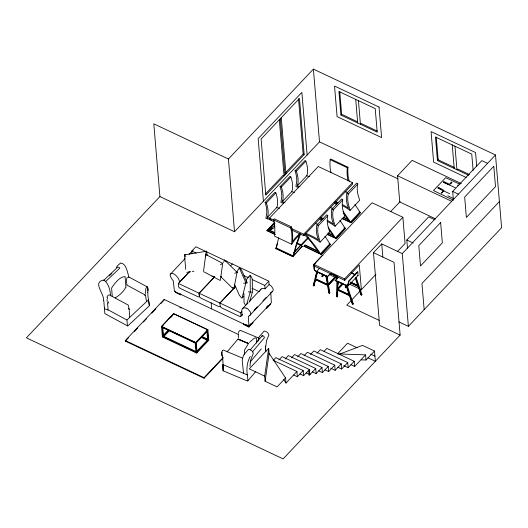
<?xml version="1.0" encoding="UTF-8"?>
<svg xmlns="http://www.w3.org/2000/svg" width="528" height="528" viewBox="0 0 528 528"><rect width="100%" height="100%" fill="white"/><g stroke="black" fill="none" stroke-linecap="round" stroke-linejoin="round"><path stroke-width="0.79" d="M300.67 233.574L296.485 245.329L293.614 255.413M345.939 285.173L349.364 295.396L337.359 289.74L337.451 281.173L342.401 283.503M337.88 281.49L337.636 296.472L337.201 296.927L336.633 296.663L336.857 281.49M336.633 296.663L337.069 296.201L337.128 292.307M346.348 285.734L345.88 287.747L345.312 287.476L345.345 285.14M147.84 292.512L147.893 290.888A7.544 3.524 -61.6 0 0 147.589 287.258L147.503 287.14M337.201 296.927L337.352 289.938L343.286 283.668M345.88 287.747L345.932 285.417M116.556 267.465L116.906 266.33L120.338 263.201M238.313 333.247L239.105 331.135L240.247 330.297L259.248 338.283M249.949 366.346L250.661 360.083L253.308 353.338C252.872 351.173 250.741 349.378 248.536 349.312L243.593 355.047L242.279 359.647M265.525 348.077L266.62 340.362L268.891 335.069C268.448 332.904 266.323 331.109 264.119 331.049L259.169 336.785L257.855 341.385M129.34 317.137L129.373 316.529A56.014 26.189 -61.6 0 0 129.274 310.603M349.47 181.83L349.127 180.847A48.048 20.915 -64.8 0 1 347.985 167.211L330.746 159.007L330.125 159.687A49.83 21.688 -64.8 0 0 330.977 172.649M348.077 180.708A49.83 21.688 -64.8 0 1 347.226 167.746L347.985 167.211M185.13 258.502L170.313 274.329A4.759 2.581 43.4 0 0 170.531 276.56A11.623 6.29 43.4 0 0 173.283 280.889L174.451 291.37L248.906 326.476L248.345 316.279A11.623 6.29 43.4 0 0 250.562 314.292A4.759 2.581 43.4 0 0 250.411 312.088L248.035 309.118A4.31 2.336 43.4 0 0 246.121 308.095M203.584 270.765L205.788 254.463L207.702 255.288M220.308 280.474L222.73 263.228M264.667 376.121L268.686 348.308L249.262 368.854L264.667 376.121L265.102 381.256L277.081 386.905L285.575 377.916L269.115 353.443L265.102 381.256M278.725 237.745L276.065 247.837L293.165 255.895L296.03 245.124L299.607 234.696L296.38 238.075A20.863 9.082 -64.8 0 0 293.99 240.926L291.727 244.273L274.626 236.207L274.679 233.468A48.048 20.915 -64.8 0 0 273.53 219.839L274.243 218.777L291.35 226.868A49.83 21.688 -64.8 0 1 292.637 239.369L292.367 241.969L293.898 239.791A20.863 9.082 -64.8 0 1 296.287 236.94L299.825 233.33M291.727 244.273L291.779 241.534A48.048 20.915 -64.8 0 0 290.631 227.898L291.344 226.842M348.553 281.16L347.807 285.556L347.332 285.793L336.336 280.837A3.016 1.63 43.4 0 0 335.709 280.606L335.056 280.586L335.405 280.87A1.214 0.653 43.4 0 1 335.59 280.843L335.815 280.87A2.185 1.181 43.4 0 1 336.362 281.061L346.454 285.806L347.952 286.031L358.037 275.451L357.806 271.933L357.436 271.762L348.553 281.16L348.955 281.556L348.163 285.892M221.905 352.097L221.866 352.354A7.544 3.082 -67.2 0 0 222.176 355.978L222.308 356.618M205.372 256.859L205.788 254.463L222.625 263.353L220.407 264.799M315.619 279.913L313.81 285.899L313.243 285.635L316.78 271.425M313.243 285.635L314.853 280.434M315.249 278.857L317.018 271.755M313.81 285.899L315.381 279.583L327.479 285.285L328.865 293L329.432 293.264L329.868 292.809L328.528 285.113L336.772 276.395L337.174 278.698M318.054 272.026L325.835 275.695L327.433 285.061L315.427 279.398L317.348 271.696M315.427 279.398L317.592 272.006M323.314 274.679L322.925 276.256L322.489 276.718L321.922 276.448L322.509 274.085M322.489 276.718L323.077 274.349M241.989 298.32L245.909 282.843L239.323 267.808L236.966 271.795M276.672 246.741L276.982 245.52M277.167 244.834L277.537 243.461M246.332 281.127L246.985 278.857L248.134 277.127L250.173 275.411L251.671 277.365L252.292 279.213L252.397 292.228L249.546 302.069M246.583 304.755L250.305 291.911L250.173 275.411M324.892 236.293A78.566 42.53 43.4 0 1 329.558 243.296L329.861 243.797L320.357 253.856L320.054 253.354A78.566 42.53 43.4 0 0 314.932 245.711L305.653 234.241L311.454 236.947A33.561 18.17 43.4 0 1 318.694 241.138L320.1 242.141L329.604 232.082L328.937 229.403A38.069 20.612 43.4 0 1 327.789 215.767L327.327 215.18A1.089 0.587 43.4 0 0 326.667 214.863L316.932 224.948A39.409 21.338 43.4 0 0 317.605 237.494L318.595 240.002A33.561 18.17 43.4 0 0 311.362 235.811L305.745 233.27M327.809 220.664A33.561 18.17 43.4 0 1 333.59 224.136L332.607 221.628A39.409 21.338 43.4 0 1 331.927 209.081L341.656 198.99A1.089 0.587 43.4 0 1 342.322 199.313L342.784 199.901A38.069 20.612 43.4 0 0 343.926 213.536L344.599 216.216L335.095 226.274L333.689 225.271A33.561 18.17 43.4 0 0 327.908 221.8M342.804 204.798A33.561 18.17 43.4 0 1 348.586 208.27L347.596 205.762A39.409 21.338 43.4 0 1 346.922 193.215L356.651 183.124A1.089 0.587 43.4 0 1 357.317 183.447L357.779 184.034A38.069 20.612 43.4 0 0 358.921 197.67L359.594 200.35L350.09 210.408L348.685 209.405A33.561 18.17 43.4 0 0 342.903 205.933M106.966 297.059L108.082 295.225L109.316 294.855L128.271 305.111L129.023 308.418M205.649 253.526L206.639 251.209L184.47 254.859L185.724 269.293M145.913 288.077L145.51 293.608M223.549 262.383L224.565 260.066L226.479 261.248M234.841 286.447L233.825 288.763L231.904 287.582L220.737 276.646L221.318 276.52M269.986 218.427A33.561 18.17 43.4 0 0 267.201 217.615L267.828 215.873A39.409 21.338 43.4 0 0 266.369 202.95L266.119 202.693A1.089 0.587 43.4 0 0 265.452 202.389L265.096 202.495A38.069 20.612 43.4 0 1 266.204 216.209L265.947 218.453L267.293 218.75M267.201 217.615L276.705 207.557L277.332 205.814A39.409 21.338 43.4 0 0 275.873 192.898L275.623 192.634A1.089 0.587 43.4 0 0 274.956 192.331L265.096 202.495M284.981 202.561A33.561 18.17 43.4 0 0 282.196 201.749L282.823 200.006A39.409 21.338 43.4 0 0 281.365 187.084L281.107 186.826A1.089 0.587 43.4 0 0 280.447 186.523L280.051 186.701A38.069 20.612 43.4 0 1 281.2 200.343L280.942 202.587L282.289 202.884A33.561 18.17 43.4 0 1 283.668 203.254M282.196 201.749L291.7 191.69L292.327 189.948A39.409 21.338 43.4 0 0 290.869 177.032L290.611 176.768A1.089 0.587 43.4 0 0 289.951 176.464L280.051 186.701M299.97 186.694A33.561 18.17 43.4 0 0 297.185 185.882L297.818 184.14A39.409 21.338 43.4 0 0 296.36 171.217L296.102 170.96A1.089 0.587 43.4 0 0 295.442 170.656L295.046 170.834A38.069 20.612 43.4 0 1 296.195 184.477L295.931 186.721L297.284 187.018A33.561 18.17 43.4 0 1 298.663 187.387M297.191 185.882L306.689 175.824L307.322 174.082A39.409 21.338 43.4 0 0 305.864 161.165L305.606 160.901A1.089 0.587 43.4 0 0 304.946 160.598L295.046 170.834M443.56 190.846L449.645 193.677M250.305 356.413L249.625 357.654A69.254 38.003 40.1 0 0 247.236 374.537L247.262 374.86M261.776 336.514L262.277 335.65L250.127 350.071M192.753 250.582L192.984 250.193L189.057 254.351M125.895 287.265L124.179 289.938A34.003 24.46 -4.8 0 1 116.695 296.954L115.15 297.931M127.334 277.233L126.674 278.758L126.555 283.358M222.46 350.651L222.638 350.407A1.551 0.634 -67.2 0 0 221.899 352.229L221.905 352.374A46.451 18.968 -67.2 0 0 222.182 355.964M242.788 297.277L243.586 296.241M248.404 343.629L244.332 350.354L244.655 354.585M443.566 190.832L441.553 192.905L442.708 191.928M252.391 351.952L264.416 337.689L263.795 336.098L262.152 335.821M250.173 361.99L261.268 348.83M243.52 373.289L243.52 372.24M227.093 351.886L237.996 339.115L248.635 343.583M223.139 370.339L223.007 364.663A48.279 19.714 -67.2 0 0 222.559 357.938L222.446 357.265M255.836 371.448L247.599 381.097L223.192 370.841L223.007 364.663L247.414 374.926L247.903 380.741M203.471 271.583L219.668 280.196M450.74 183.223L451.922 182.2L450.872 183.282M451.889 182.18L449.691 184.305L451.75 182.12M159.911 196.574L234.531 231.752L228.426 159.014L153.806 123.829L159.911 196.574L26.4 337.847L283.127 458.891L400.132 335.082L394.02 262.337L373.481 252.655L381.737 243.923L402.277 253.605L408.382 326.35L398.851 321.856M228.426 159.014L313.388 69.109L495.488 154.968L501.6 227.713L408.382 326.35M192.04 253.763L191.816 251.064L195.868 246.774L268.818 281.173L269.102 284.546L265.049 288.842L264.508 288.638M214.698 276.665L199.076 293.198L199.373 296.762L198.766 296.848A3.709 2.013 43.4 0 1 197.908 296.71L180.761 288.664A3.61 1.954 43.4 0 1 179.315 287.674L178.642 286.988L178.339 283.424L189.499 271.616M189.565 271.603L179.533 282.216L179.494 281.721A9.557 5.174 43.4 0 0 178.325 278.487A7.022 3.802 43.4 0 0 174.26 274.204A4.31 2.336 43.4 0 0 172.366 273.438L170.544 273.94M223.219 357.991L204.079 378.246L125.347 341.128L125.301 340.56L164.142 299.455L238.412 334.475M125.347 341.128L128.726 337.55M134.356 331.597L137.735 328.02M143.365 322.067L146.738 318.49M151.807 313.13L155.747 308.959M160.816 303.6L164.188 300.023L164.142 299.455M265.346 194.093L283.001 175.415L284.031 175.897L279.312 119.737M285.496 172.775L303.151 154.09L298.505 98.749M340.916 115.064L338.936 91.496L375.223 108.603L377.203 132.172L340.916 115.064L341.642 114.292L339.735 91.535M304.174 154.579L265.822 195.162L261.109 139.003L299.462 98.419L304.174 154.579L303.151 154.09M234.531 231.752L319.499 141.854L313.388 69.109M266.369 202.95L275.873 192.898M281.345 187.051L290.849 176.992M296.36 171.217L305.864 161.165M161.522 326.462L173.659 313.619L207.887 329.756L208.771 340.23L196.634 353.074L162.4 336.937L161.522 326.462L195.749 342.599L196.634 353.074M173.672 313.764L207.9 329.901L195.769 342.797L161.542 326.66L173.659 313.619M162.017 326.733L163.139 325.545M170.432 317.83L172.115 316.048M162.314 327.538L195.188 343.035L195.954 352.183L163.079 336.686L162.314 327.538L162.749 327.076L163.568 336.818L169.178 330.884M274.072 221.687L269.61 219.582L269.491 218.13L318.278 166.505L352.473 182.629L352.592 184.081L303.811 235.706L291.911 230.096M214.79 276.705L199.162 293.245L199.465 296.802L200.138 297.495A3.709 2.013 43.4 0 0 201.036 298.181L218.189 306.313A3.61 1.954 43.4 0 0 219.589 306.662L220.196 306.583M163.35 335.287L168.399 329.941M162.4 336.937L167.369 331.683M163.079 336.686L169.125 330.284M230.822 265.584L232.34 263.974M275.161 234.643L266.957 230.525L274.223 222.836M266.983 230.789L274.25 223.1M274.982 223.192L267.716 230.881L267.96 230.637A78.566 42.53 43.4 0 1 272.164 227.39L274.791 225.991M269.65 230.083L268.534 231.271L274.131 227.687M274.184 232.657L269.821 230.597L271.927 228.083M269.821 230.597L271.953 228.347M235.521 286.486L219.899 303.019L220.288 306.623L220.961 307.309A3.709 2.013 43.4 0 0 221.859 308.002L239.012 316.127A3.61 1.954 43.4 0 0 240.412 316.483L242.695 314.629M219.985 303.059L235.613 286.526M293.66 252.615L300.445 245.441L302.247 246.286L292.763 256.608L275.662 248.543L276.52 247.355M195.749 342.599L207.887 329.756M201.082 337.346L207.656 340.448L206.837 330.706L207.464 331.003L196.251 342.87L197.017 352.018L163.515 336.224M303.811 235.706L303.686 234.247L352.473 182.629M196.951 351.127L207.61 339.854M202.052 346.381L204.851 343.411M197.017 352.018L208.237 340.151L207.464 331.003M320.1 242.141L319.433 239.461A38.069 20.612 43.4 0 1 318.285 225.819L327.789 215.767M335.095 226.274L334.429 223.595A38.069 20.612 43.4 0 1 333.28 209.953L342.784 199.901M357.779 184.034L348.275 194.093L347.813 193.505A1.089 0.587 43.4 0 0 347.147 193.182L346.929 193.189M296.789 243.606L301.158 245.665L301.085 244.794L308.332 237.118M294.815 251.684L299.904 246.299M301.158 245.665L308.411 237.989M242.656 308.524L248.233 302.63M249.341 301.448L261.05 289.067M265.049 288.836L264.766 285.457L268.818 281.173M292.763 256.608L302.247 246.286M241.019 316.397L240.722 312.84L241.837 311.659M329.043 243.415L330.64 244.418L321.136 254.476L304.016 246.154L305.072 245.038L318.872 251.546M304.042 246.418L305.072 245.038M253.955 310.339L257.321 306.781M262.931 300.841L266.297 297.284M249.863 315.348L272.309 291.601M250.945 323.651L248.813 325.901L248.912 327.07L243.494 324.509L243.395 323.347M267.907 305.699L266.31 307.388L266.409 308.557L270.666 304.049M248.906 326.476L271.352 302.729L270.785 292.532M248.912 327.07L253.176 322.562M342.203 218.539L351.127 222.743L360.611 212.428L359.852 212.065L350.348 222.123L350.044 221.621A78.566 42.53 43.4 0 0 344.923 213.979L343.134 211.576M204.079 378.246L204.032 377.678L223.172 357.423M321.136 254.476L330.62 244.16M327.208 234.406L336.131 238.61L345.616 228.294L344.038 227.548M351.127 222.743L360.611 212.428M336.131 238.61L345.616 228.294M349.635 284.17L361.37 289.7L359.297 264.97L344.731 280.381L313.922 265.855L313.804 264.403L372.062 202.752L402.871 217.279L405.068 243.467L397.221 251.764M435.349 218.757L399.749 201.967L397.551 175.784L412.117 160.367L461.353 183.586M330.766 273.53L327.142 276.976A1.214 0.653 43.4 0 0 326.938 276.764L326.7 276.566A2.185 1.181 43.4 0 0 326.132 276.236L316.041 271.471L314.081 269.57L313.711 264.733L322.595 255.328L322.964 255.506M315.19 263.729L314.081 264.904L313.711 264.733M316.76 271.207L319.44 268.376M321.922 276.448L322.351 275.992L322.925 276.256M327.142 276.976L330.429 273.497M468.626 175.276L437.448 160.578L438.174 159.806L436.26 137.049M390.548 211.708L400.165 201.524M328.416 284.018L336.112 275.873L336.732 276.17L328.489 284.889L315.863 278.936M330.112 282.5L336.112 275.873M335.056 280.586L338.342 277.108M328.865 293L329.3 292.538M337.544 283.813L338.111 284.084L338.547 283.622L338.27 282.031M344.731 280.381L344.606 278.923L402.871 217.279M337.722 288.407L342.672 283.173M338.27 288.024L342.665 283.378M337.359 289.74L342.738 284.044M273.167 360.452L275.814 357.654L303.197 370.564L303.626 375.698L299.93 373.956M348.922 281.332L357.806 271.933M346.493 285.226L347.563 284.09M345.312 287.476L345.748 287.021M278.89 359.984L282.071 356.624L309.454 369.534L309.883 374.669M285.153 358.954L288.328 355.595L315.711 368.504L316.14 373.639L312.444 371.897M291.41 357.925L294.584 354.565L321.968 367.475L322.397 372.61L318.701 370.867M407.491 248.134L406.804 239.989L428.657 216.869L434.999 219.859M453.374 199.591L452.687 191.44L481.82 160.618L487.456 163.277M297.667 356.902L300.841 353.536L328.225 366.445L328.66 371.58L324.958 369.838M375.936 274.289L346.804 305.111L379.078 320.331M360.934 294.848L361.37 294.386L361.937 294.657L361.502 295.112L360.934 294.848L358.129 286.46L350.302 282.77M304.029 355.753L307.342 352.249L334.726 365.158L335.155 370.3L330.719 368.201M337.352 289.938L349.45 295.64L352.255 304.029L352.823 304.293L353.258 303.838L347.2 285.734M402.277 253.605L495.488 154.968M310.53 354.466L313.843 350.962L341.227 363.878L341.656 369.013L337.96 367.264M283.721 379.652L286.004 383.051L296.934 371.488L273.986 360.67M317.031 353.179L320.344 349.681L347.728 362.591L348.157 367.726L343.715 365.633M293.674 374.986L297.37 376.728L303.197 370.564M324.086 351.311L326.845 348.394L354.229 361.304L354.658 366.439L350.955 364.696M303.626 375.698L309.454 369.534M315.711 368.504L309.157 375.441L308.728 370.306M316.14 373.639L321.968 367.475M337.57 353.806L347.556 343.233L357.093 347.734M322.397 372.61L328.225 366.445M328.66 371.58L334.726 365.158M335.155 370.3L341.227 363.878M499.402 201.524L421.964 283.463L424.162 309.652M341.656 369.013L347.728 362.591M348.157 367.726L354.229 361.304M354.658 366.439L365.581 354.882L337.867 353.905M361.119 359.845L366.01 360.017L374.51 351.028L362.531 345.378L339.814 354.044M441.692 192.971L443.758 190.898M442.57 191.862L441.52 192.892M249.526 342.388C252.846 339.451 257.895 333.511 256.456 343.055M103.739 280.348L117.817 267.016L119.368 267.531L119.81 268.138L105.732 281.464M127.109 283.991L126.634 284.942L145.589 295.198L145.629 295.759A48.919 22.869 -61.6 0 0 146.434 300.63L146.546 301.039M127.426 325.822L126.938 320.008L148.533 299.779A48.279 22.572 -61.6 0 1 147.84 293.297L147.853 292.499M109.567 275.576L111.936 273.418M358.037 275.451L357.298 275.629M146.731 287.067L146.513 287.245A1.551 0.726 -61.6 0 1 147.536 287.225L147.556 287.351A46.451 21.714 -61.6 0 1 147.88 290.895M234.716 273.319L237.653 272.184M205.458 251.618L206.639 251.209L206.989 255.215M120.648 263.003C126.126 263.479 127.03 271.174 128.515 275.451M243.606 283.312L246.992 282.817M186.793 272.369L190.747 271.715M192.331 271.451L193.915 271.194M331.934 209.055L332.158 209.048A1.089 0.587 43.4 0 1 332.818 209.372L333.28 209.959M316.945 224.921L317.163 224.915A1.089 0.587 43.4 0 1 317.823 225.238L318.285 225.826M185.665 254.885L184.47 254.859L185.856 256.793M248.252 291.859L251.79 292.103M443.83 181.553L449.486 184.312M108.148 310.075L104.742 308.834L104.485 307.864M269.102 284.552L271.082 285.879L272.851 288.341A4.759 2.581 43.4 0 1 273.009 290.552A11.623 6.29 43.4 0 1 271.729 292.083M443.269 182.094L455.288 187.724M239.23 339.517L248.351 343.352M237.937 339.187L248.576 343.655M223.344 350.044L242.339 358.03M345.233 191.479L347.398 192.456M335.729 201.538L337.894 202.514M330.238 207.346L333.122 208.652M320.74 217.404L323.618 218.711M315.249 223.212L318.127 224.519M341.642 114.292L357.687 121.856M377.197 131.056L361.159 123.493L360.426 124.265L358.446 100.696M438.174 159.806L454.219 167.369M469.352 174.504L457.684 169.006L456.958 169.778L454.978 146.21M466.264 177.52L433.633 162.129L431.066 131.578L475.563 152.559L476.711 166.228M459.914 184.246L445.685 177.679L433.442 190.535L453.301 200.171M452.687 191.44L458.324 194.099M453.836 198.739L447.79 195.796M397.551 175.784L451.691 201.307M319.499 141.854L398.02 178.873M330.125 159.647L347.226 167.706M359.146 211.985L360.631 212.685M337.57 203.419L335.643 202.508L336.904 203.933M406.804 239.989L413.147 242.979M343.781 217.411L348.863 219.813M344.527 218.018L347.431 219.391M342.137 218.255L351.107 222.479M344.15 227.852L345.635 228.551M322.582 219.285L320.648 218.374L321.908 219.8M328.06 232.934L333.142 235.336M328.079 233.198L332.442 235.257M327.142 234.122L336.112 238.346M273.53 219.839L290.631 227.898M269.491 218.13L273.953 220.229M291.793 228.644L303.686 234.247M305.098 245.296L317.447 251.123M296.716 242.735L301.085 244.794M304.016 246.154L321.116 254.212M269.801 230.333L274.883 232.736M302.267 246.55L300.445 245.441M266.957 230.525L275.187 234.406M351.127 272.712L355.337 274.699M351.859 273.26L355.37 274.916M313.804 264.403L344.606 278.923M350.711 282.091L358.479 285.754M352.156 282.982L358.558 286.004M332.581 274.21L335.405 275.543M350.981 282.889L358.043 286.216L355.351 278.183M331.175 273.755L336.158 276.104L336.712 279.187M275.642 248.279L292.743 256.344M336.435 277.946L330.568 275.174L330.429 273.583M337.979 283.358L338.547 283.622M337.174 288.988L349.094 294.604M315.817 279.121L327.202 284.486M327.914 284.823L328.528 285.113M337.788 289.483L349.173 294.848M313.678 285.173L314.246 285.443M337.069 296.201L337.636 296.472M353.258 303.838L352.691 303.567L351.417 299.759M400.132 335.082L379.592 325.4L373.481 252.655M191.816 251.064L196.284 253.169M243.923 275.629L248.391 277.735M252.113 279.49L264.766 285.457M252.107 288.328L259.512 291.819M370.709 354.156L374.939 356.149M367.97 357.793L375.368 361.284L374.51 351.028M178.339 283.424L240.722 312.84M245.428 324.304L247.46 325.261M179.784 307.382L181.276 308.081M306.187 372.926L309.144 374.319M202.25 336.587L208.091 339.339M201.762 337.095L208.237 340.151M161.535 326.608L195.763 342.745M165.026 337.504L166.485 338.197M125.301 340.56L204.032 377.678M444.814 182.787L446.318 183.513M443.322 182.041L449.09 184.873M438.148 187.513L443.916 190.344M437.666 188.027L443.309 190.793M441.151 188.984L438.2 187.46M211.886 276.025L214.691 277.51M128.363 276.698L147.319 286.948M128.383 308.728L129.789 309.487L128.317 308.794M126.938 320.008L107.983 309.751A65.782 30.756 -61.6 0 0 107.369 302.478M345.272 191.638L345.899 191.987M243.441 372.332L242.2 360.122M319.836 218.962L321.374 220.506M334.495 202.838L336.547 204.844M239.323 267.808L241.105 269.399L242.042 271.055L247.236 282.916M241.395 297.792L239.27 295.079L234.722 284.698M224.565 260.066L237.072 272.309L233.825 288.763L232.69 287.654M304.346 234.419L311.348 242.2L319.539 253.473M327.472 277.015L326.766 276.388A3.016 1.63 43.4 0 0 326.126 276.025L315.269 270.739L314.497 269.742L314.147 265.709M343.332 213.002L349.529 221.74M328.139 227.443L329.927 229.845A78.566 42.53 43.4 0 1 335.049 237.488L335.353 237.989L344.857 227.931L344.553 227.429A78.566 42.53 43.4 0 0 339.887 220.42M245.639 305.613L244.022 302.465L243.949 293.515M329.314 230.135L334.534 237.607M359.852 212.065L359.548 211.563A78.566 42.53 43.4 0 0 354.882 204.554M356.129 277.306L361.937 294.657M355.694 277.768L361.502 295.112M347.107 286.909L348.335 290.558M346.513 285.443L352.823 304.293M107.151 297.33L107.567 298.815M108.392 301.772L108.808 303.257M103.58 300.498C104.531 293.759 91.931 281.959 103.818 280.031C108.709 283.325 110.161 290.327 110.675 295.918M222.321 356.605L222.433 357.271M337.3 276.461L337.715 278.843M337.709 281.774L338.111 284.084M326.964 276.091L328.489 284.889M326.39 275.748L329.432 293.264M149.358 305.27L148.52 299.792L149.338 305.785L127.756 326L104.874 313.625L103.778 300.531M107.21 301.528L106.986 299.548M473.114 170.372L471.748 154.117L435.468 137.009L437.448 160.578M458.152 185.196L457.571 185.288M452.239 144.916L454.219 168.485M381.737 243.923L382.833 256.997M355.714 99.403L357.687 122.971M365.581 354.882L366.01 360.017M350.09 210.408L349.424 207.728A38.069 20.612 43.4 0 1 348.275 194.086M307.118 154.955L301.864 92.393L258.166 138.626L263.419 201.188M281.252 117.685L285.971 173.844M280.282 118.714L285.001 174.867M296.934 371.488L297.37 376.728M285.575 377.916L286.004 383.051M268.686 348.308L269.24 354.908M265.313 345.965L265.795 351.694M265.34 347.536L265.683 351.575M211.16 302.683L211.682 308.92M180.655 293.766L180.754 294.928L175.329 292.373L175.237 291.212M125.941 287.06L125.057 276.586C119.876 276.474 114.253 283.642 111.593 288.09L112.266 296.149M128.667 276.058L128.773 277.622M238.392 338.065L238.293 334.488M223.007 364.663L223.192 370.828M271.511 292.215A11.623 6.29 43.4 0 1 271.042 292.439M241.54 315.163A5.531 2.996 43.4 0 0 242.108 315.143L241.771 311.084A9.557 5.174 43.4 0 1 242.471 308.728A7.022 3.802 43.4 0 1 246.121 308.081M264.508 288.625A7.022 3.802 43.4 0 0 260.872 289.285A9.557 5.174 43.4 0 0 260.641 289.588M260.39 290.123A9.557 5.174 43.4 0 1 260.548 289.76M306.689 175.824A33.561 18.17 43.4 0 1 309.474 176.642M291.694 191.69A33.561 18.17 43.4 0 1 294.479 192.509M267.293 218.75A33.561 18.17 43.4 0 1 271.504 220.084M276.705 207.557A33.561 18.17 43.4 0 1 279.49 208.375M440.636 222.519L418.79 245.639L420.499 266.006L442.345 242.887L440.636 222.519M493.799 166.267L464.666 197.089L466.376 217.457L495.508 186.635L493.799 166.267M145.187 295.066L144.837 295.39A0.871 0.409 -61.6 0 1 145.18 295.073M379.038 107.045L334.534 86.064L337.102 116.622L381.599 137.597L379.038 107.045"/></g></svg>
